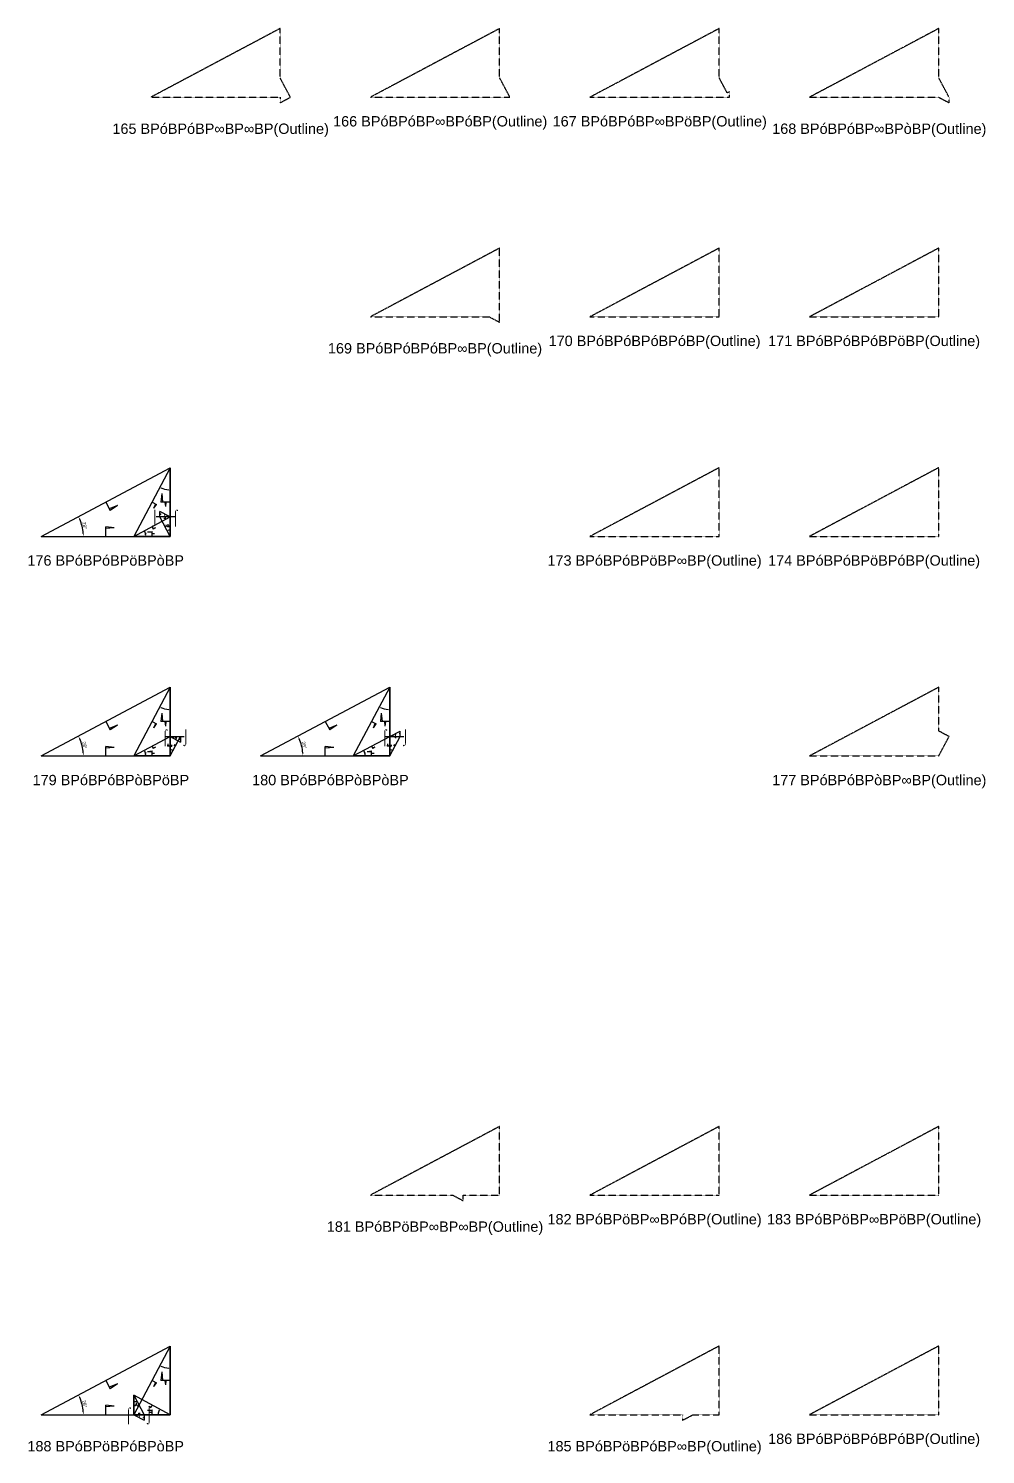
# Model space of a CAD drawing. Header units: millimetres. Extents: x 130908 to 599272, y -2842299 to 24518.
# Drawn here: x 307830 to 418904, y -1593489 to -1428003 of the extents above; entities that cross this region are included whole.
import ezdxf
from ezdxf.enums import TextEntityAlignment as Align

# ---------------------------------------------------------------- set-up
doc = ezdxf.new("R2010")
doc.units = ezdxf.units.MM
doc.header["$PDMODE"] = 35
doc.linetypes.add('DASHED', pattern=[19.05, 12.7, -6.35])
for name, color, linetype in [('BASE', 170, 'Continuous'), ('HYPOTENUSE', 20, 'Continuous'), ('PERPENDICULAR', 90, 'Continuous')]:
    doc.layers.add(name, color=color, linetype=linetype)
doc.styles.add('Arial', font='arial_0.ttf')
doc.dimstyles.new('ISO-25', dxfattribs={"dimtxt": 250, "dimasz": 100, "dimexe": 1.25, "dimexo": 0.625, "dimgap": 100, "dimtad": 1, "dimdec": 0, "dimtxsty": 'Arial', "dimcen": 2.5, "dimadec": 0, "dimazin": 0, "dimtfac": 1, "dimtdec": 0, "dimtmove": 0, "dimatfit": 3, "dimfxl": 1, "dimarcsym": 0})

# ---------------------------------------------------------------- blocks, each defined once
blk = doc.blocks.new('*D9')
at = {"color": 0, "lineweight": -2, "ltscale": 100, "transparency": 16777216}
blk.add_arc((0, 0), 4906, 4.08845, 23.91155, dxfattribs=at)
at = {"color": 0, "ltscale": 100, "transparency": 16777216}
for points in [[(4432, 1963), (4537, 2014), (4332, 2303)], [(4952, 352), (4835, 348), (4906, 0)]]:
    blk.add_solid(points, dxfattribs=at)
at = {"layer": 'Defpoints', "color": 0, "ltscale": 100, "transparency": 16777216}
for p in [(15000, 7976), (0, 0), (0, 0), (4841, 796), (15000, 0)]:
    blk.add_point(p, dxfattribs=at)
at = {"color": 0, "ltscale": 100, "transparency": 16777216, "insert": (5055, 1260), "char_height": 400, "attachment_point": 5, "rotation": 284, "style": 'Arial'}
blk.add_mtext('28°', dxfattribs=at)
blk = doc.blocks.new('SanjoyNathGeometrifyingTrigonometryFundamentalLockedSet')
at = {"color": 114, "linetype": 'DASHED', "ltscale": 100, "true_color": 0x139b48}
for p, q in [((14000, 4987.8), (13900, 3987.8)), ((14000, 4987.8), (14100, 3987.8)), ((15000, 3987.8), (13900, 3987.8))]:
    blk.add_line(p, q, dxfattribs=at)
at = {"color": 242, "linetype": 'DASHED', "ltscale": 100, "true_color": 0xcd2027}
for p, q in [((7500, 3987.8), (8016.4, 3016.6)), ((8852.4, 3574.3), (7922.5, 3193.2)), ((8852.4, 3574.3), (8016.4, 3016.6))]:
    blk.add_line(p, q, dxfattribs=at)
at = {"color": 159, "linetype": 'DASHED', "ltscale": 100, "true_color": 0x22346e}
for p, q in [((7500, 0), (7500, 1100)), ((8500, 1000), (7500, 1100)), ((8500, 1000), (7500, 900))]:
    blk.add_line(p, q, dxfattribs=at)
at = {"layer": 'BASE'}
blk.add_line((0, 0), (15000, 0), dxfattribs=at)
at = {"layer": 'HYPOTENUSE'}
blk.add_line((0, 0), (15000, 7975.6), dxfattribs=at)
at = {"layer": 'PERPENDICULAR'}
blk.add_line((15000, 0), (15000, 7975.6), dxfattribs=at)
at = {"color": 4, "ltscale": 100}
dim = blk.add_angular_dim_2l(base=(4841, 795.6), line1=((0, 0), (15000, 0)), line2=((0, 0), (15000, 7975.6)), dimstyle='ISO-25', override={"dimtxt": 400, "dimasz": 350, "dimgap": 100}, dxfattribs=at)
dim.commit()
dim.dimension.update_dxf_attribs({"geometry": '*D9', "text_midpoint": (5055.4, 1260.5)})

msp = doc.modelspace()

# ---------------------------------------------------------------- linework, layer by layer
at = {"linetype": 'DASHED', "ltscale": 70}
for p, q in [((324887, -1484690), (322489, -1484690)), ((323688, -1510173), (326086, -1510173)), ((349171, -1510173), (351569, -1510173)), ((319447, -1588876), (321845, -1588876))]:
    msp.add_line(p, q, dxfattribs=at)
at = {"linetype": 'DASHED'}
for points in [[(337029, -1433724), (337029, -1428003), (322029, -1435979), (337029, -1435979), (337029, -1436616), (338228, -1435979)], [(347512, -1435979), (363711, -1435979), (362512, -1433724), (362512, -1428003)], [(388929, -1435482), (387995, -1433724), (387995, -1428003), (372995, -1435979), (389193, -1435979), (389193, -1435341)], [(413477, -1433724), (413477, -1428003), (398477, -1435979), (413477, -1435979), (414676, -1436616), (414676, -1435979)], [(361313, -1461462), (362512, -1462099), (362512, -1453486), (347512, -1461462)], [(387995, -1461462), (387995, -1453486), (372995, -1461462)], [(398477, -1461462), (413477, -1461462), (413477, -1453486)], [(387995, -1486945), (387995, -1478969), (372995, -1486945)], [(413477, -1486945), (413477, -1478969), (398477, -1486945)], [(414676, -1510173), (413477, -1509535), (413477, -1504452), (398477, -1512427), (413477, -1512427)], [(347512, -1563393), (357072, -1563393), (358271, -1564031), (358271, -1563393), (362512, -1563393), (362512, -1555417)], [(372995, -1563393), (387995, -1563393), (387995, -1555417)], [(398477, -1563393), (413477, -1563393), (413477, -1555417)], [(372995, -1588876), (383754, -1588876), (383754, -1589513), (384953, -1588876), (387995, -1588876), (387995, -1580900)], [(398477, -1588876), (413477, -1588876), (413477, -1580900)]]:
    msp.add_lwpolyline(points, close=True, dxfattribs=at)

# ---------------------------------------------------------------- block references
for p in [(309287, -1486945), (309287, -1512427), (334770, -1512427), (309287, -1588876)]:
    msp.add_blockref('SanjoyNathGeometrifyingTrigonometryFundamentalLockedSet', p, dxfattribs=at)
at = {"linetype": 'DASHED', "ltscale": 100}
for p, xscale, yscale, zscale, rotation in [((324287, -1478969), -0.53170943166148, 0.53170943166148, 0.53170943166148, 90), ((324287, -1486945), 0.150322189285358, 0.150322189285358, 0.150322189285358, 90), ((324287, -1504452), -0.53170943166148, 0.53170943166148, 0.53170943166148, 90), ((349770, -1504452), -0.53170943166148, 0.53170943166148, 0.53170943166148, 90), ((324287, -1512427), -0.150322189285358, 0.150322189285358, 0.150322189285358, 270), ((324287, -1510173), -0.07992772583102702, 0.07992772583102702, 0.07992772583102702, 180), ((349770, -1512427), -0.150322189285358, 0.150322189285358, 0.150322189285358, 270), ((324287, -1580900), -0.53170943166148, 0.53170943166148, 0.53170943166148, 90), ((320047, -1586621), 0.150322189285358, 0.150322189285358, 0.150322189285358, 270), ((320047, -1588876), -0.07992772583102702, 0.07992772583102702, 0.07992772583102702, 180)]:
    msp.add_blockref('SanjoyNathGeometrifyingTrigonometryFundamentalLockedSet', p, dxfattribs=dict(at, xscale=xscale, yscale=yscale, zscale=zscale, rotation=rotation))
for p, xscale, yscale, zscale in [((324287, -1484690), -0.07992772583102702, 0.07992772583102702, 0.07992772583102702), ((320047, -1486945), 0.282714919717773, 0.282714919717773, 0.282714919717773), ((320047, -1512427), 0.282714919717773, 0.282714919717773, 0.282714919717773), ((345530, -1512427), 0.282714919717773, 0.282714919717773, 0.282714919717773), ((349770, -1510173), 0.07992772583102702, 0.07992772583102702, 0.07992772583102702), ((324287, -1588876), -0.282714919717773, 0.282714919717773, 0.282714919717773)]:
    msp.add_blockref('SanjoyNathGeometrifyingTrigonometryFundamentalLockedSet', p, dxfattribs=dict(at, xscale=xscale, yscale=yscale, zscale=zscale))

# ---------------------------------------------------------------- texts
at = {"linetype": 'DASHED', "ltscale": 100, "style": 'Arial'}
for s, p in [('165 BPóBPóBP∞BP∞BP(Outline)', (330128, -1439631)), ('166 BPóBPóBP∞BPóBP(Outline)', (355611, -1438770)), ('167 BPóBPóBP∞BPöBP(Outline)', (381094, -1438770)), ('168 BPóBPóBP∞BPòBP(Outline)', (406577, -1439631)), ('169 BPóBPóBPóBP∞BP(Outline)', (355012, -1465114)), ('170 BPóBPóBPóBPóBP(Outline)', (380495, -1464253)), ('171 BPóBPóBPóBPöBP(Outline)', (405977, -1464253)), ('⌡', (322489, -1484690)), ('⌠', (324887, -1484690)), ('176 BPóBPóBPöBPòBP', (316787, -1489736)), ('173 BPóBPóBPöBP∞BP(Outline)', (380495, -1489736)), ('174 BPóBPóBPöBPóBP(Outline)', (405977, -1489736)), ('⌠', (323688, -1510173)), ('⌡', (326086, -1510173)), ('⌠', (349171, -1510173)), ('⌡', (351569, -1510173)), ('179 BPóBPóBPòBPöBP', (317387, -1515219)), ('180 BPóBPóBPòBPòBP', (342870, -1515219)), ('177 BPóBPóBPòBP∞BP(Outline)', (406577, -1515219)), ('181 BPóBPöBP∞BP∞BP(Outline)', (355012, -1567045)), ('182 BPóBPöBP∞BPóBP(Outline)', (380495, -1566185)), ('183 BPóBPöBP∞BPöBP(Outline)', (405977, -1566185)), ('⌠', (319447, -1588876)), ('⌡', (321845, -1588876)), ('188 BPóBPöBPóBPòBP', (316787, -1592528)), ('185 BPóBPöBPóBP∞BP(Outline)', (380495, -1592528)), ('186 BPóBPöBPóBPóBP(Outline)', (405977, -1591667))]:
    msp.add_text(s, height=1200, dxfattribs=at).set_placement(p, align=Align.MIDDLE_CENTER)

doc.saveas('drawing.dxf')
